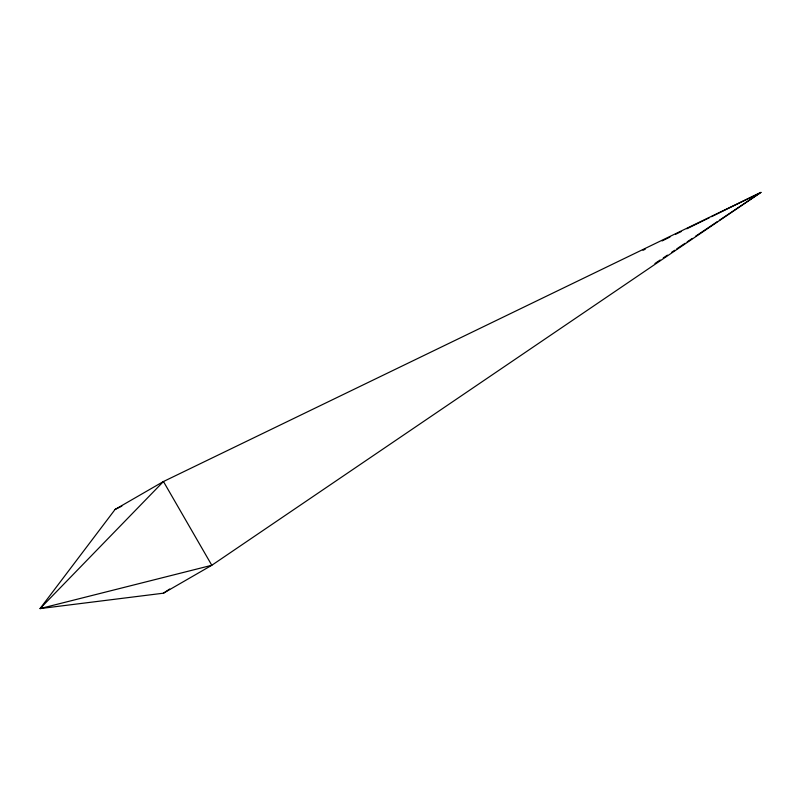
<?xml version="1.0" encoding="UTF-8"?>
<svg xmlns="http://www.w3.org/2000/svg" width="801" height="801" viewBox="0 0 801 801"><rect width="100%" height="100%" fill="white"/><g stroke="black" fill="none" stroke-linecap="round" stroke-linejoin="round"><path stroke-width="1.2" d="M115.104 509.436L40.05 608.6L163.454 593.191L211.804 565.276L760.95 192.4L163.454 481.521L115.104 509.436L121.842 506.132M163.454 593.191L169.692 589.005M654.958 263.489L660.154 260.005M663.268 257.912L667.433 255.129M671.588 252.345L674.702 250.252M676.785 248.851L685.095 243.284M687.168 241.882L692.364 238.398M695.488 236.305L717.306 221.667M719.388 220.275L760.95 192.4L711.528 216.66M643.013 250.292L645.256 249.191M662.107 240.921L669.966 237.056M675.583 234.303L681.2 231.549M686.817 228.786L709.285 217.762M163.454 481.521L40.05 608.6L211.804 565.276L163.454 481.521"/></g></svg>
